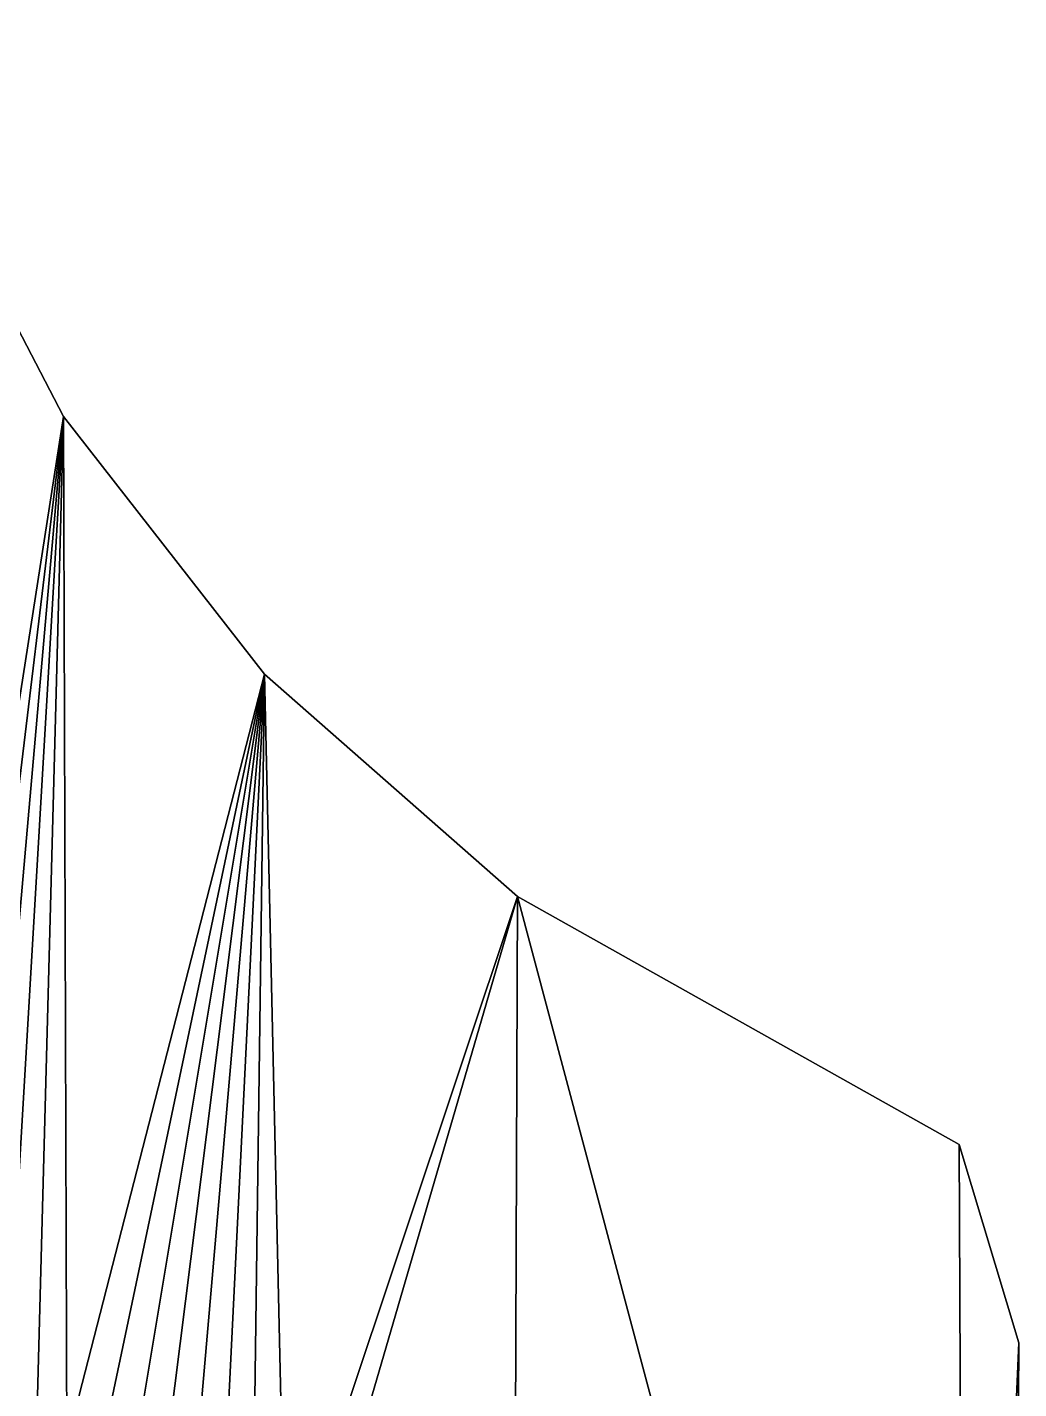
# Model space of a CAD drawing. Extents: x 9 to 1212, y 18 to 833.
# Drawn here: x 349.43 to 370.38, y 532.94 to 561.71 of the extents above; entities that cross this region are included whole.
import ezdxf

# ---------------------------------------------------------------- set-up
doc = ezdxf.new("R2010")
doc.units = 0
doc.header["$MEASUREMENT"] = 0
doc.layers.get('0').update_dxf_attribs({"linetype": 'CONTINUOUS'})

# ---------------------------------------------------------------- blocks, each defined once
blk = doc.blocks.new('GRUPO_1')
for p, q in [((341.64755, 113.12404), (338.34658, 119.47403)), ((341.64755, 113.12404, 15), (338.34658, 119.47403, 15)), ((345.89158, 107.6818), (341.64755, 113.12404)), ((345.89158, 107.6818, 15), (341.64755, 113.12404, 15)), ((341.64755, 113.12404), (341.64755, 113.12404, 15)), ((351.23875, 102.98158), (345.89158, 107.6818)), ((351.23875, 102.98158, 15), (345.89158, 107.6818, 15)), ((345.89158, 107.6818), (345.89158, 107.6818, 15)), ((360.57204, 97.74286), (351.23875, 102.98158)), ((360.57204, 97.74286, 15), (351.23875, 102.98158, 15)), ((351.23875, 102.98158), (351.23875, 102.98158, 15)), ((361.82894, 93.54917), (360.57204, 97.74286)), ((361.82894, 93.54917, 15), (360.57204, 97.74286, 15)), ((360.57204, 97.74286), (360.57204, 97.74286, 15)), ((361.79112, 86.40527), (361.82894, 93.54917)), ((361.79112, 86.40527, 15), (361.82894, 93.54917, 15)), ((361.82894, 93.54917), (361.82894, 93.54917, 15))]:
    blk.add_line(p, q)
mesh = blk.add_polyface()
corners = [(333.59027, 99.0055), (333.86907, 140.35815), (334.12253, 98.4041), (334.69134, 133.20835), (334.65456, 97.80297), (335.19333, 97.19422), (336.09957, 126.24157), (335.70605, 96.6149), (336.25692, 96.09405), (338.34658, 119.47403), (336.85941, 95.54779), (337.46198, 95.00144), (338.05306, 94.46552), (338.6539, 93.92074), (341.64755, 113.12404), (339.25591, 93.3749), (339.85975, 92.82741), (340.43106, 92.36638), (341.08357, 91.89252), (341.71899, 91.43106), (345.89158, 107.6818), (342.37249, 90.95648), (343.02635, 90.48164), (343.66722, 90.01623), (344.32483, 89.53867), (344.9769, 89.06513), (345.63894, 88.68278), (346.33166, 88.28271), (351.23875, 102.98158), (346.80037, 87.75864), (351.10299, 67.53005), (360.70536, 67.43193), (360.57204, 97.74286), (361.82894, 93.54917), (361.74062, 79.26432), (361.79112, 86.40527), (346.767, 82.97677), (346.77323, 83.77323), (346.77912, 84.56787), (346.78495, 85.36444), (346.79008, 86.17128), (346.79549, 86.96128), (318.63569, 94.39549), (318.84793, 129.58577), (319.2049, 94.96197), (319.8784, 128.17651), (319.75514, 95.53843), (320.28601, 96.12482), (320.40702, 127.82711), (320.79706, 96.72105)]
mesh.append_faces([[corners[k] for k in face] for face in [(34, 33, 35)]], dxfattribs={"vtx0": -1})
mesh.append_faces([[corners[k] for k in face] for face in [(0, 1, 2), (2, 3, 4), (4, 3, 5), (5, 6, 7), (7, 6, 8), (8, 9, 10), (10, 9, 11), (11, 9, 12), (12, 9, 13), (13, 14, 15), (15, 14, 16), (16, 14, 17), (17, 14, 18), (18, 14, 19), (19, 20, 21), (21, 20, 22), (22, 20, 23), (23, 20, 24), (24, 20, 25), (25, 20, 26), (26, 20, 27), (27, 28, 29), (30, 28, 31), (42, 43, 44), (44, 45, 46), (46, 45, 47), (47, 48, 49)]], dxfattribs={"vtx0": -1, "vtx1": -1})
mesh.append_faces([[corners[k] for k in face] for face in [(29, 28, 30), (31, 33, 34)]], dxfattribs={"vtx0": -1, "vtx1": -1, "vtx2": -1})
mesh.append_faces([[corners[k] for k in face] for face in [(8, 6, 9), (13, 9, 14), (19, 14, 20), (27, 20, 28), (31, 28, 32), (31, 32, 33), (30, 36, 37), (30, 37, 38), (30, 38, 39), (30, 39, 40), (30, 40, 41), (30, 41, 29), (47, 45, 48)]], dxfattribs={"vtx0": -1, "vtx2": -1})
mesh = blk.add_polyface()
corners = [(318.84793, 129.58577, 15), (318.63569, 94.39549, 15), (319.2049, 94.96197, 15), (319.8784, 128.17651, 15), (319.75514, 95.53843, 15), (320.28601, 96.12482, 15), (320.40702, 127.82711, 15), (320.79706, 96.72105, 15), (346.767, 82.97677, 15), (351.10299, 67.53005, 15), (346.77323, 83.77323, 15), (346.77912, 84.56787, 15), (346.78495, 85.36444, 15), (346.79008, 86.17128, 15), (346.79549, 86.96128, 15), (346.80037, 87.75864, 15), (333.86907, 140.35815, 15), (333.59027, 99.0055, 15), (334.12253, 98.4041, 15), (334.69134, 133.20835, 15), (334.65456, 97.80297, 15), (335.19333, 97.19422, 15), (336.09957, 126.24157, 15), (335.70605, 96.6149, 15), (336.25692, 96.09405, 15), (338.34658, 119.47403, 15), (336.85941, 95.54779, 15), (337.46198, 95.00144, 15), (338.05306, 94.46552, 15), (338.6539, 93.92074, 15), (341.64755, 113.12404, 15), (339.25591, 93.3749, 15), (339.85975, 92.82741, 15), (340.43106, 92.36638, 15), (341.08357, 91.89252, 15), (341.71899, 91.43106, 15), (345.89158, 107.6818, 15), (342.37249, 90.95648, 15), (343.02635, 90.48164, 15), (343.66722, 90.01623, 15), (344.32483, 89.53867, 15), (344.9769, 89.06513, 15), (345.63894, 88.68278, 15), (346.33166, 88.28271, 15), (351.23875, 102.98158, 15), (360.70536, 67.43193, 15), (360.57204, 97.74286, 15), (361.82894, 93.54917, 15), (361.74062, 79.26432, 15), (361.79112, 86.40527, 15)]
mesh.append_faces([[corners[k] for k in face] for face in [(47, 48, 49)]], dxfattribs={"vtx0": -1})
mesh.append_faces([[corners[k] for k in face] for face in [(3, 5, 6), (8, 9, 10), (10, 9, 11), (11, 9, 12), (12, 9, 13), (13, 9, 14), (14, 9, 15), (22, 24, 25), (25, 29, 30), (30, 35, 36), (36, 43, 44), (44, 45, 46), (46, 45, 47)]], dxfattribs={"vtx0": -1, "vtx1": -1})
mesh.append_faces([[corners[k] for k in face] for face in [(44, 15, 9), (47, 45, 48)]], dxfattribs={"vtx0": -1, "vtx1": -1, "vtx2": -1})
mesh.append_faces([[corners[k] for k in face] for face in [(0, 1, 2), (3, 2, 4), (3, 4, 5), (6, 5, 7), (16, 17, 18), (19, 18, 20), (19, 20, 21), (22, 21, 23), (22, 23, 24), (25, 24, 26), (25, 26, 27), (25, 27, 28), (25, 28, 29), (30, 29, 31), (30, 31, 32), (30, 32, 33), (30, 33, 34), (30, 34, 35), (36, 35, 37), (36, 37, 38), (36, 38, 39), (36, 39, 40), (36, 40, 41), (36, 41, 42), (36, 42, 43), (44, 43, 15), (44, 9, 45)]], dxfattribs={"vtx0": -1, "vtx2": -1})
mesh = blk.add_polyface()
corners = [(338.34658, 119.47403), (341.64755, 113.12404, 15), (341.64755, 113.12404), (338.34658, 119.47403, 15)]
mesh.append_faces([[corners[k] for k in face] for face in [(0, 1, 2), (1, 0, 3)]], dxfattribs={"vtx0": -1})
mesh = blk.add_polyface()
corners = [(341.64755, 113.12404), (345.89158, 107.6818, 15), (345.89158, 107.6818), (341.64755, 113.12404, 15)]
mesh.append_faces([[corners[k] for k in face] for face in [(0, 1, 2), (1, 0, 3)]], dxfattribs={"vtx0": -1})
mesh = blk.add_polyface()
corners = [(345.89158, 107.6818, 15), (351.23875, 102.98158), (345.89158, 107.6818), (351.23875, 102.98158, 15)]
mesh.append_faces([[corners[k] for k in face] for face in [(0, 1, 2), (1, 0, 3)]], dxfattribs={"vtx0": -1})
mesh = blk.add_polyface()
corners = [(351.23875, 102.98158, 15), (360.57204, 97.74286), (351.23875, 102.98158), (360.57204, 97.74286, 15)]
mesh.append_faces([[corners[k] for k in face] for face in [(0, 1, 2), (1, 0, 3)]], dxfattribs={"vtx0": -1})
mesh = blk.add_polyface()
corners = [(360.57204, 97.74286), (361.82894, 93.54917, 15), (361.82894, 93.54917), (360.57204, 97.74286, 15)]
mesh.append_faces([[corners[k] for k in face] for face in [(0, 1, 2), (1, 0, 3)]], dxfattribs={"vtx0": -1})
mesh = blk.add_polyface()
corners = [(361.82894, 93.54917), (361.79112, 86.40527, 15), (361.79112, 86.40527), (361.82894, 93.54917, 15)]
mesh.append_faces([[corners[k] for k in face] for face in [(0, 1, 2), (1, 0, 3)]], dxfattribs={"vtx0": -1})

msp = doc.modelspace()

# ---------------------------------------------------------------- block references
msp.add_blockref('GRUPO_1', (8.548, 440.359))

doc.saveas('drawing.dxf')
